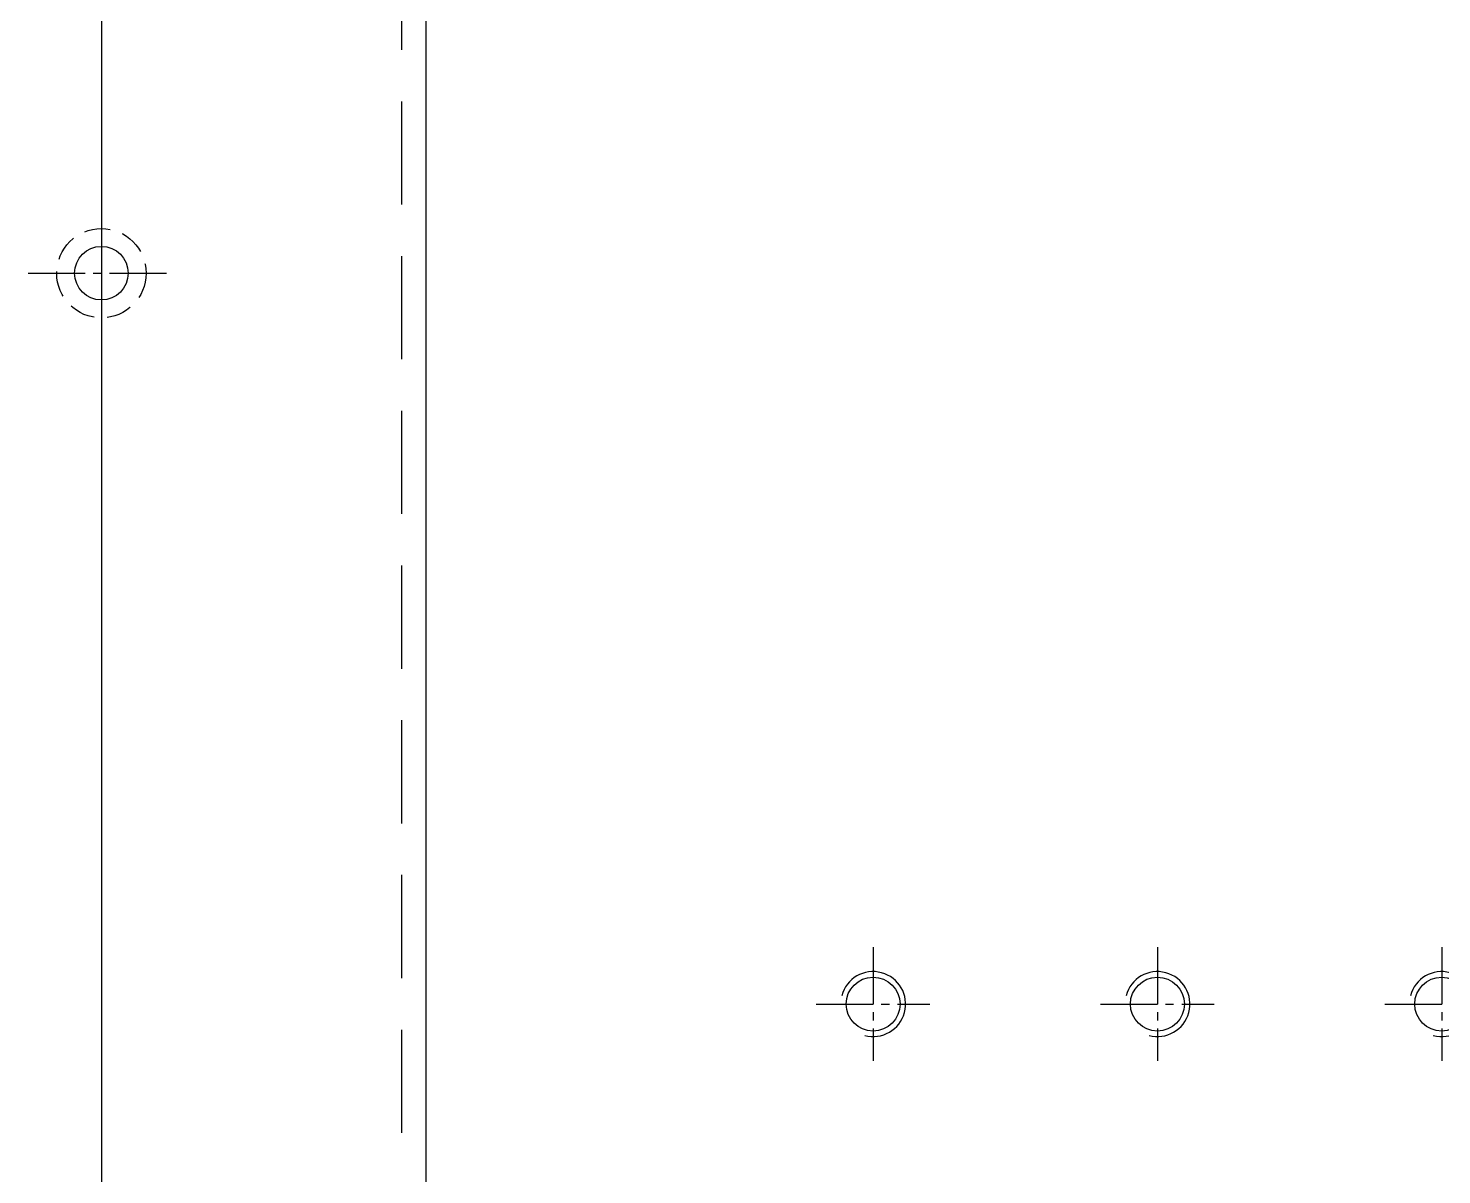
# Model space of a CAD drawing. Header units: millimetres. Extents: x 282 to 14566, y -4134 to 5341.
# Drawn here: x 6074.2 to 6248.2, y 1689.3 to 1830.5 of the extents above; entities that cross this region are included whole.
import ezdxf

# ---------------------------------------------------------------- set-up
doc = ezdxf.new("R2010")
doc.units = ezdxf.units.MM
for name, pattern in [('CENTER1', [10, 7, -1, 1, -1]), ('HIDDEN2', [4.7625, 3.175, -1.5875]), ('HIDDENX2', [19.05, 12.7, -6.35])]:
    doc.linetypes.add(name, pattern=pattern)
doc.layers.add('THIN', color=3, linetype='Continuous')

# ---------------------------------------------------------------- blocks, each defined once
blk = doc.blocks.new('A$C065017E1')
at = {"color": 1, "linetype": 'CENTER1'}
for p, q in [((-490, 259), (-490, 241)), ((-499, 250), (-481, 250)), ((-395, 167), (-395, 153)), ((-360, 167), (-360, 153)), ((-325, 167), (-325, 153)), ((-402, 160), (-388, 160)), ((-367, 160), (-353, 160)), ((-332, 160), (-318, 160))]:
    blk.add_line(p, q, dxfattribs=at)
at = {"linetype": 'HIDDEN2'}
blk.add_circle((-490, 250), 5.5, dxfattribs=at)
at = {"color": 2, "ltscale": 10}
blk.add_circle((-490, 250), 3.3, dxfattribs=at)
at = {"ltscale": 10}
for centre in [(-395, 160), (-360, 160), (-325, 160)]:
    blk.add_circle(centre, 3.32, dxfattribs=at)
at = {"layer": 'THIN', "ltscale": 10}
for centre in [(-395, 160), (-360, 160), (-325, 160)]:
    blk.add_arc(centre, 4, 255, 165, dxfattribs=at)
blk = doc.blocks.new('A$C08473D62')
at = {"color": 2, "linetype": 'HIDDENX2'}
blk.add_line((3, -386), (3, 20), dxfattribs=at)
at = {"color": 3}
blk.add_lwpolyline([(40, 20), (40, -386), (0, -386), (0, 20)], close=True, dxfattribs=at)

msp = doc.modelspace()

# ---------------------------------------------------------------- block references
msp.add_blockref('A$C065017E1', (6573.234, 1550.349))
at = {"xscale": -1}
msp.add_blockref('A$C08473D62', (6123.234, 2023.349), dxfattribs=at)

doc.saveas('drawing.dxf')
